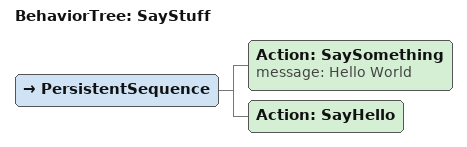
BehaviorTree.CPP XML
<root main_tree_to_execute="SayStuff">

    <BehaviorTree ID="SayStuff">
        <PersistentSequence>
            <Action ID="SaySomething" message="Hello World"/>
            <Action ID="SayHello"/>
        </PersistentSequence>
    </BehaviorTree>

</root>
